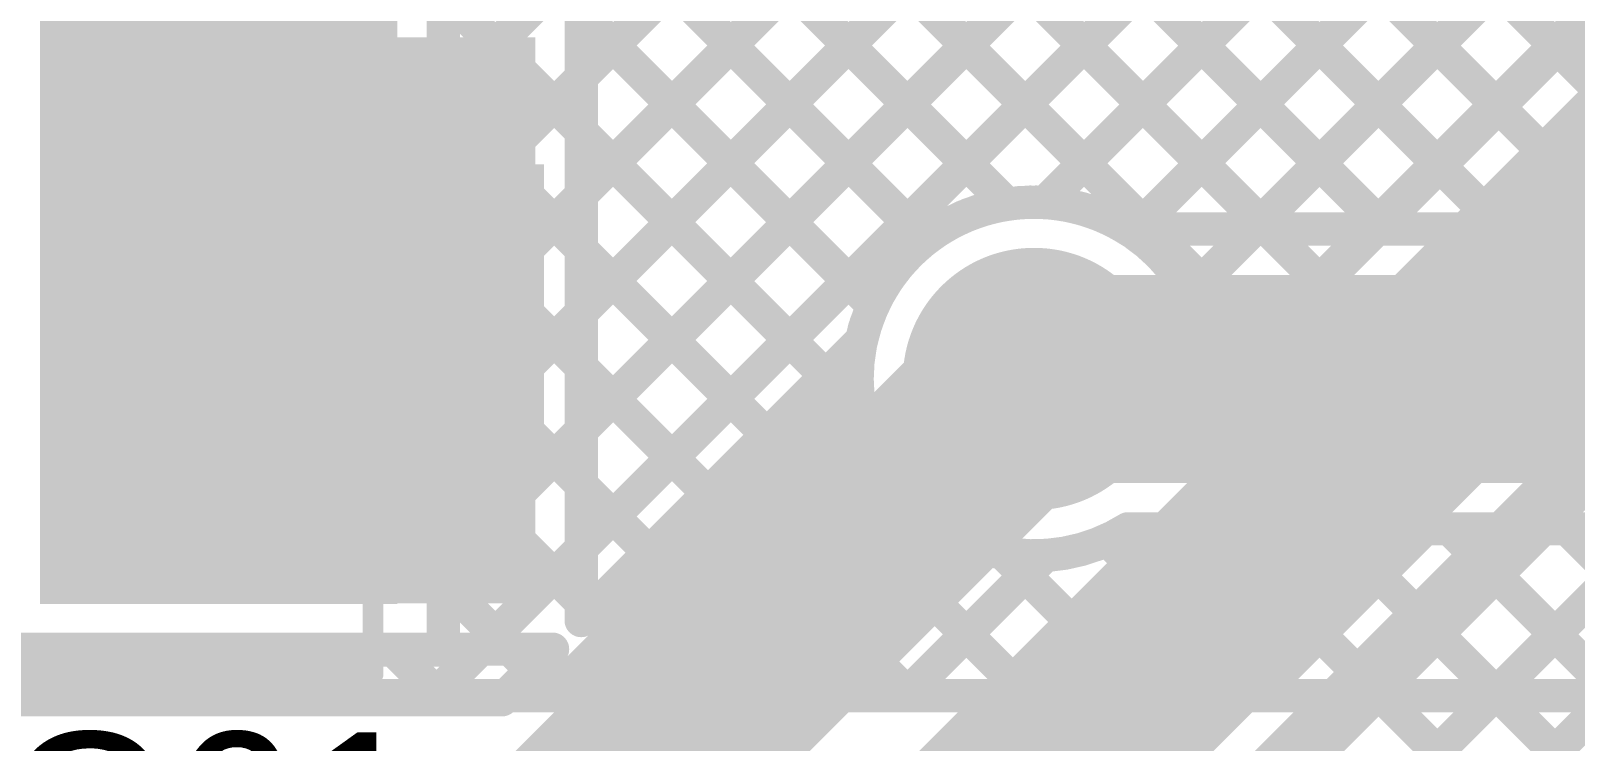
# Model space of a CAD drawing. Header units: millimetres. Extents: x 0 to 214, y 0 to 214.
# Drawn here: x 0.6569 to 1.0279, y 1.6591 to 1.8297 of the extents above; entities that cross this region are included whole.
import ezdxf

# ---------------------------------------------------------------- set-up
doc = ezdxf.new("R2010")
doc.units = ezdxf.units.MM
doc.header["$MEASUREMENT"] = 0
for name, color, linetype in [('BottomLayer', 5, 'Continuous'), ('BottomOverlay', 54, 'Continuous'), ('BottomPaste', 16, 'Continuous'), ('BottomSolder', 6, 'Continuous'), ('TopLayer', 1, 'Continuous'), ('TopOverlay', 2, 'Continuous'), ('TopPaste', 8, 'Continuous'), ('TopSolder', 216, 'Continuous'), ('ViaHoleLayer', 16, 'Continuous')]:
    doc.layers.add(name, color=color, linetype=linetype)
doc.styles.add('Arial', font='', dxfattribs={"height": 0.2})
doc.styles.get('Arial').set_extended_font_data('Arial')

# ---------------------------------------------------------------- blocks, each defined once
blk = doc.blocks.new('C__0603_B_168')
at = {"layer": 'BottomLayer'}
for points in [[(-0.045, -0.0175), (-0.045, 0.0175), (-0.015, 0.0175), (-0.015, -0.0175)], [(0.015, -0.0175), (0.015, 0.0175), (0.045, 0.0175), (0.045, -0.0175)]]:
    blk.add_hatch(color=5, dxfattribs=at).paths.add_polyline_path(points)
at = {"layer": 'BottomPaste'}
for points in [[(-0.045, -0.0175), (-0.045, 0.0175), (-0.015, 0.0175), (-0.015, -0.0175)], [(0.015, -0.0175), (0.015, 0.0175), (0.045, 0.0175), (0.045, -0.0175)]]:
    blk.add_hatch(color=16, dxfattribs=at).paths.add_polyline_path(points)
at = {"layer": 'BottomSolder'}
for points in [[(-0.04736, -0.01986), (-0.04736, 0.01986), (-0.01264, 0.01986), (-0.01264, -0.01986)], [(0.01264, -0.01986), (0.01264, 0.01986), (0.04736, 0.01986), (0.04736, -0.01986)]]:
    blk.add_hatch(color=6, dxfattribs=at).paths.add_polyline_path(points)
at = {"layer": 'BottomOverlay', "const_width": 0.005}
for points in [[(-0.049, 0.021), (-0.018, 0.021)], [(-0.049, -0.021), (-0.049, 0.021)], [(0.018, 0.021), (0.049, 0.021)], [(0.049, -0.021), (0.049, 0.021)], [(-0.049, -0.021), (-0.018, -0.021)], [(0.018, -0.021), (0.049, -0.021)]]:
    blk.add_lwpolyline(points, dxfattribs=at)
at = {"layer": 'BottomOverlay', "const_width": 0.0025}
for points in [[(-0.05025, 0.021, 1), (-0.04775, 0.021, 1)], [(-0.05025, 0.021, 1), (-0.04775, 0.021, 1)], [(-0.01925, 0.021, 1), (-0.01675, 0.021, 1)], [(0.01675, 0.021, 1), (0.01925, 0.021, 1)], [(0.04775, 0.021, 1), (0.05025, 0.021, 1)], [(0.04775, 0.021, 1), (0.05025, 0.021, 1)], [(-0.05025, -0.021, 1), (-0.04775, -0.021, 1)], [(-0.05025, -0.021, 1), (-0.04775, -0.021, 1)], [(-0.01925, -0.021, 1), (-0.01675, -0.021, 1)], [(0.01675, -0.021, 1), (0.01925, -0.021, 1)], [(0.04775, -0.021, 1), (0.05025, -0.021, 1)], [(0.04775, -0.021, 1), (0.05025, -0.021, 1)]]:
    blk.add_lwpolyline(points, format="xyb", close=True, dxfattribs=at)
blk = doc.blocks.new('RVT1E100M0405__169')
at = {"layer": 'TopLayer'}
for points in [[(-0.12205, 0.0315), (-0.01969, 0.0315), (-0.01969, -0.0315), (-0.12205, -0.0315)], [(0.01969, 0.0315), (0.12205, 0.0315), (0.12205, -0.0315), (0.01969, -0.0315)]]:
    blk.add_hatch(color=1, dxfattribs=at).paths.add_polyline_path(points)
at = {"layer": 'TopPaste'}
for points in [[(-0.12205, 0.0315), (-0.01969, 0.0315), (-0.01969, -0.0315), (-0.12205, -0.0315)], [(0.01969, 0.0315), (0.12205, 0.0315), (0.12205, -0.0315), (0.01969, -0.0315)]]:
    blk.add_hatch(color=8, dxfattribs=at).paths.add_polyline_path(points)
at = {"layer": 'TopSolder'}
for points in [[(-0.12605, 0.0355), (-0.01569, 0.0355), (-0.01569, -0.0355), (-0.12605, -0.0355)], [(0.01569, 0.0355), (0.12605, 0.0355), (0.12605, -0.0355), (0.01569, -0.0355)]]:
    blk.add_hatch(color=216, dxfattribs=at).paths.add_polyline_path(points)
at = {"layer": 'TopOverlay', "const_width": 0.005}
for points in [[(-0.08325, 0.04075), (-0.037, 0.087)], [(-0.037, 0.087), (0.085, 0.087)], [(0.085, 0.039), (0.085, 0.087)], [(-0.108, 0.037), (-0.108, 0.065)], [(-0.122, 0.051), (-0.094, 0.051)], [(-0.08325, 0.035), (-0.08325, 0.04075)], [(-0.08325, -0.04075), (-0.08325, -0.035)], [(0.085, -0.087), (0.085, -0.039)], [(-0.08325, -0.04075), (-0.037, -0.087)], [(-0.037, -0.087), (0.085, -0.087)]]:
    blk.add_lwpolyline(points, dxfattribs=at)
at = {"layer": 'TopOverlay', "const_width": 0.0025}
for points in [[(-0.03825, 0.087, 1), (-0.03575, 0.087, 1)], [(-0.03825, 0.087, 1), (-0.03575, 0.087, 1)], [(0.08375, 0.087, 1), (0.08625, 0.087, 1)], [(0.08375, 0.087, 1), (0.08625, 0.087, 1)], [(-0.10925, 0.065, 1), (-0.10675, 0.065, 1)], [(-0.12325, 0.051, 1), (-0.12075, 0.051, 1)], [(-0.09525, 0.051, 1), (-0.09275, 0.051, 1)], [(-0.0845, 0.04075, 1), (-0.082, 0.04075, 1)], [(-0.0845, 0.04075, 1), (-0.082, 0.04075, 1)], [(0.08375, 0.039, 1), (0.08625, 0.039, 1)], [(-0.10925, 0.037, 1), (-0.10675, 0.037, 1)], [(-0.0845, 0.035, 1), (-0.082, 0.035, 1)], [(-0.0845, -0.035, 1), (-0.082, -0.035, 1)], [(0.08375, -0.039, 1), (0.08625, -0.039, 1)], [(-0.0845, -0.04075, 1), (-0.082, -0.04075, 1)], [(-0.0845, -0.04075, 1), (-0.082, -0.04075, 1)], [(-0.03825, -0.087, 1), (-0.03575, -0.087, 1)], [(-0.03825, -0.087, 1), (-0.03575, -0.087, 1)], [(0.08375, -0.087, 1), (0.08625, -0.087, 1)], [(0.08375, -0.087, 1), (0.08625, -0.087, 1)]]:
    blk.add_lwpolyline(points, format="xyb", close=True, dxfattribs=at)

msp = doc.modelspace()

# ---------------------------------------------------------------- hatches: boundary and pattern name
at = {"layer": 'BottomLayer'}
msp.add_hatch(color=5, dxfattribs=at).paths.add_polyline_path([(0.65914, 1.692), (0.745, 1.692), (0.745, 3.97), (0.65914, 3.97)])
h = msp.add_hatch(color=5, dxfattribs=at)
edge = h.paths.add_edge_path()
edge.add_arc((0.68214, 1.80817), 0.01181, 0, 360)
h = msp.add_hatch(color=5, dxfattribs=at)
edge = h.paths.add_edge_path()
edge.add_arc((0.70714, 1.80817), 0.01181, 0, 360)
h = msp.add_hatch(color=5, dxfattribs=at)
edge = h.paths.add_edge_path()
edge.add_arc((0.89792, 1.74608), 0.0315, 0, 360)
h = msp.add_hatch(color=5, dxfattribs=at)
edge = h.paths.add_edge_path()
edge.add_arc((0.68214, 1.71617), 0.01181, 0, 360)
h = msp.add_hatch(color=5, dxfattribs=at)
edge = h.paths.add_edge_path()
edge.add_arc((0.70714, 1.71617), 0.01181, 0, 360)
at = {"layer": 'BottomSolder'}
h = msp.add_hatch(color=6, dxfattribs=at)
edge = h.paths.add_edge_path()
edge.add_arc((0.68214, 1.80817), 0.00991, 0, 360)
h = msp.add_hatch(color=6, dxfattribs=at)
edge = h.paths.add_edge_path()
edge.add_arc((0.70714, 1.80817), 0.00991, 0, 360)
h = msp.add_hatch(color=6, dxfattribs=at)
edge = h.paths.add_edge_path()
edge.add_arc((0.89792, 1.74608), 0.01975, 0, 360)
h = msp.add_hatch(color=6, dxfattribs=at)
edge = h.paths.add_edge_path()
edge.add_arc((0.68214, 1.71617), 0.00991, 0, 360)
h = msp.add_hatch(color=6, dxfattribs=at)
edge = h.paths.add_edge_path()
edge.add_arc((0.70714, 1.71617), 0.00991, 0, 360)
at = {"layer": 'TopLayer'}
msp.add_hatch(color=1, dxfattribs=at).paths.add_polyline_path([(0.66114, 1.69217), (0.77814, 1.69217), (0.77814, 1.82817), (0.66114, 1.82817)])
h = msp.add_hatch(color=1, dxfattribs=at)
edge = h.paths.add_edge_path()
edge.add_arc((0.68214, 1.80817), 0.01181, 0, 360)
h = msp.add_hatch(color=1, dxfattribs=at)
edge = h.paths.add_edge_path()
edge.add_arc((0.70714, 1.80817), 0.01181, 0, 360)
h = msp.add_hatch(color=1, dxfattribs=at)
edge = h.paths.add_edge_path()
edge.add_arc((0.89792, 1.74608), 0.0315, 0, 360)
h = msp.add_hatch(color=1, dxfattribs=at)
edge = h.paths.add_edge_path()
edge.add_arc((0.68214, 1.71617), 0.01181, 0, 360)
h = msp.add_hatch(color=1, dxfattribs=at)
edge = h.paths.add_edge_path()
edge.add_arc((0.70714, 1.71617), 0.01181, 0, 360)
at = {"layer": 'TopSolder'}
h = msp.add_hatch(color=216, dxfattribs=at)
edge = h.paths.add_edge_path()
edge.add_arc((0.68214, 1.80817), 0.00991, 0, 360)
h = msp.add_hatch(color=216, dxfattribs=at)
edge = h.paths.add_edge_path()
edge.add_arc((0.70714, 1.80817), 0.00991, 0, 360)
h = msp.add_hatch(color=216, dxfattribs=at)
edge = h.paths.add_edge_path()
edge.add_arc((0.89792, 1.74608), 0.01975, 0, 360)
h = msp.add_hatch(color=216, dxfattribs=at)
edge = h.paths.add_edge_path()
edge.add_arc((0.68214, 1.71617), 0.00991, 0, 360)
h = msp.add_hatch(color=216, dxfattribs=at)
edge = h.paths.add_edge_path()
edge.add_arc((0.70714, 1.71617), 0.00991, 0, 360)
at = {"layer": 'ViaHoleLayer'}
h = msp.add_hatch(color=16, dxfattribs=at)
edge = h.paths.add_edge_path()
edge.add_arc((0.68214, 1.80817), 0.00591, 0, 360)
h = msp.add_hatch(color=16, dxfattribs=at)
edge = h.paths.add_edge_path()
edge.add_arc((0.70714, 1.80817), 0.00591, 0, 360)
h = msp.add_hatch(color=16, dxfattribs=at)
edge = h.paths.add_edge_path()
edge.add_arc((0.89792, 1.74608), 0.01575, 0, 360)
h = msp.add_hatch(color=16, dxfattribs=at)
edge = h.paths.add_edge_path()
edge.add_arc((0.68214, 1.71617), 0.00591, 0, 360)
h = msp.add_hatch(color=16, dxfattribs=at)
edge = h.paths.add_edge_path()
edge.add_arc((0.70714, 1.71617), 0.00591, 0, 360)

# ---------------------------------------------------------------- linework, layer by layer
at = {"layer": 'BottomLayer'}
for points, const_width in [([(0.756, 1.681), (0.756, 3.5835)], 0.008), ([(0.756, 1.81366), (0.939, 1.99666)], 0.008), ([(0.87151, 1.97773), (1.03227, 1.81697)], 0.008), ([(0.756, 1.78538), (0.939, 1.96838)], 0.008), ([(0.85736, 1.96359), (1.03888, 1.78208)], 0.008), ([(0.84322, 1.94945), (1.01059, 1.78208)], 0.008), ([(0.756, 1.75709), (0.939, 1.94009)], 0.008), ([(0.82908, 1.93531), (0.98231, 1.78208)], 0.008), ([(0.756, 1.92353), (0.89145, 1.78808)], 0.008), ([(0.81494, 1.92116), (0.95402, 1.78208)], 0.008), ([(0.756, 1.72881), (0.94253, 1.91534)], 0.008), ([(0.80056, 1.90726), (0.92574, 1.78208)], 0.008), ([(0.756, 1.70052), (0.95639, 1.90091)], 0.008), ([(0.756, 1.89525), (0.87172, 1.77953)], 0.008), ([(0.75376, 1.67), (0.97053, 1.88677)], 0.008), ([(0.90054, 1.78849), (0.98475, 1.87271)], 0.008), ([(0.756, 1.86696), (0.85926, 1.76371)], 0.008), ([(0.92241, 1.78208), (1.00833, 1.868)], 0.008), ([(0.95069, 1.78208), (1.02911, 1.8605)], 0.008), ([(0.756, 1.83868), (0.85609, 1.73859)], 0.008), ([(0.97898, 1.78208), (1.03297, 1.83608)], 0.008), ([(0.756, 1.8104), (0.8964, 1.67)], 0.008), ([(1.00726, 1.78208), (1.0345, 1.80932)], 0.008), ([(0.756, 1.78211), (0.86811, 1.67)], 0.008), ([(0.9205, 1.78208), (1.37942, 1.78208)], 0.008), ([(0.89792, 1.74608), (1.402, 1.74608)], 0.05), ([(0.756, 1.75383), (0.83983, 1.67)], 0.008), ([(0.78204, 1.67), (0.85551, 1.74346)], 0.008), ([(0.756, 1.72554), (0.81154, 1.67)], 0.008), ([(0.81033, 1.67), (0.86267, 1.72234)], 0.008), ([(0.89518, 1.67), (0.93526, 1.71008)], 0.008), ([(0.9205, 1.71008), (1.37942, 1.71008)], 0.008), ([(0.92347, 1.67), (0.96354, 1.71008)], 0.008), ([(0.94117, 1.71008), (0.98125, 1.67)], 0.008), ([(0.95175, 1.67), (0.99183, 1.71008)], 0.008), ([(0.96946, 1.71008), (1.00953, 1.67)], 0.008), ([(0.98003, 1.67), (1.02011, 1.71008)], 0.008), ([(0.99774, 1.71008), (1.03782, 1.67)], 0.008), ([(1.00832, 1.67), (1.0484, 1.71008)], 0.008), ([(1.02602, 1.71008), (1.0661, 1.67)], 0.008), ([(0.83861, 1.67), (0.87745, 1.70884)], 0.008), ([(0.91555, 1.70741), (0.95296, 1.67)], 0.008), ([(0.8669, 1.67), (0.90056, 1.70366)], 0.008), ([(0.89043, 1.70425), (0.92468, 1.67)], 0.008), ([(0.756, 1.69726), (0.78326, 1.67)], 0.008), ([(0.64814, 1.681), (0.756, 1.681)], 0.008), ([(0.65912, 1.681), (0.67012, 1.67)], 0.008), ([(0.66891, 1.67), (0.67991, 1.681)], 0.008), ([(0.68741, 1.681), (0.69841, 1.67)], 0.008), ([(0.69719, 1.67), (0.70819, 1.681)], 0.008), ([(0.71569, 1.681), (0.72669, 1.67)], 0.008), ([(0.72548, 1.67), (0.73648, 1.681)], 0.008), ([(0.74397, 1.681), (0.75497, 1.67)], 0.008), ([(0.52427, 1.67), (1.37942, 1.67)], 0.008)]:
    msp.add_lwpolyline(points, dxfattribs=dict(at, const_width=const_width))
at = {"layer": 'BottomLayer', "const_width": 0.008}
for points in [[(1.09658, 1.789, -0.989176), (1.05064, 1.8605)], [(0.9205, 1.71008, -1.807708), (0.9205, 1.78208)]]:
    msp.add_lwpolyline(points, format="xyb", dxfattribs=at)
at = {"layer": 'BottomLayer'}
for points, const_width in [([(0.754, 1.81366, 1), (0.758, 1.81366, 1)], 0.004), ([(0.754, 1.8104, 1), (0.758, 1.8104, 1)], 0.004), ([(0.88945, 1.78808, 1), (0.89345, 1.78808, 1)], 0.004), ([(0.89854, 1.78849, 1), (0.90254, 1.78849, 1)], 0.004), ([(0.754, 1.78538, 1), (0.758, 1.78538, 1)], 0.004), ([(0.754, 1.78211, 1), (0.758, 1.78211, 1)], 0.004), ([(0.9185, 1.78208, 1), (0.9225, 1.78208, 1)], 0.004), ([(0.9185, 1.78208, 1), (0.9225, 1.78208, 1)], 0.004), ([(0.92041, 1.78208, 1), (0.92441, 1.78208, 1)], 0.004), ([(0.92374, 1.78208, 1), (0.92774, 1.78208, 1)], 0.004), ([(0.94869, 1.78208, 1), (0.95269, 1.78208, 1)], 0.004), ([(0.95202, 1.78208, 1), (0.95602, 1.78208, 1)], 0.004), ([(0.97698, 1.78208, 1), (0.98098, 1.78208, 1)], 0.004), ([(0.98031, 1.78208, 1), (0.98431, 1.78208, 1)], 0.004), ([(1.00526, 1.78208, 1), (1.00926, 1.78208, 1)], 0.004), ([(1.00859, 1.78208, 1), (1.01259, 1.78208, 1)], 0.004), ([(0.86972, 1.77953, 1), (0.87372, 1.77953, 1)], 0.004), ([(0.88542, 1.74608, 1), (0.91042, 1.74608, 1)], 0.025), ([(0.85726, 1.76371, 1), (0.86126, 1.76371, 1)], 0.004), ([(0.754, 1.75709, 1), (0.758, 1.75709, 1)], 0.004), ([(0.754, 1.75383, 1), (0.758, 1.75383, 1)], 0.004), ([(0.85351, 1.74346, 1), (0.85751, 1.74346, 1)], 0.004), ([(0.85409, 1.73859, 1), (0.85809, 1.73859, 1)], 0.004), ([(0.754, 1.72881, 1), (0.758, 1.72881, 1)], 0.004), ([(0.754, 1.72554, 1), (0.758, 1.72554, 1)], 0.004), ([(0.86067, 1.72234, 1), (0.86467, 1.72234, 1)], 0.004), ([(0.9185, 1.71008, 1), (0.9225, 1.71008, 1)], 0.004), ([(0.9185, 1.71008, 1), (0.9225, 1.71008, 1)], 0.004), ([(0.93326, 1.71008, 1), (0.93726, 1.71008, 1)], 0.004), ([(0.93917, 1.71008, 1), (0.94317, 1.71008, 1)], 0.004), ([(0.96154, 1.71008, 1), (0.96554, 1.71008, 1)], 0.004), ([(0.96746, 1.71008, 1), (0.97146, 1.71008, 1)], 0.004), ([(0.98983, 1.71008, 1), (0.99383, 1.71008, 1)], 0.004), ([(0.99574, 1.71008, 1), (0.99974, 1.71008, 1)], 0.004), ([(1.01811, 1.71008, 1), (1.02211, 1.71008, 1)], 0.004), ([(1.02402, 1.71008, 1), (1.02802, 1.71008, 1)], 0.004), ([(0.87545, 1.70884, 1), (0.87945, 1.70884, 1)], 0.004), ([(0.91355, 1.70741, 1), (0.91755, 1.70741, 1)], 0.004), ([(0.88843, 1.70425, 1), (0.89243, 1.70425, 1)], 0.004), ([(0.89856, 1.70366, 1), (0.90256, 1.70366, 1)], 0.004), ([(0.754, 1.70052, 1), (0.758, 1.70052, 1)], 0.004), ([(0.754, 1.69726, 1), (0.758, 1.69726, 1)], 0.004), ([(0.65712, 1.681, 1), (0.66112, 1.681, 1)], 0.004), ([(0.67791, 1.681, 1), (0.68191, 1.681, 1)], 0.004), ([(0.68541, 1.681, 1), (0.68941, 1.681, 1)], 0.004), ([(0.70619, 1.681, 1), (0.71019, 1.681, 1)], 0.004), ([(0.71369, 1.681, 1), (0.71769, 1.681, 1)], 0.004), ([(0.73448, 1.681, 1), (0.73848, 1.681, 1)], 0.004), ([(0.74197, 1.681, 1), (0.74597, 1.681, 1)], 0.004), ([(0.754, 1.681, 1), (0.758, 1.681, 1)], 0.004), ([(0.754, 1.681, 1), (0.758, 1.681, 1)], 0.004), ([(0.66691, 1.67, 1), (0.67091, 1.67, 1)], 0.004), ([(0.66812, 1.67, 1), (0.67212, 1.67, 1)], 0.004), ([(0.69519, 1.67, 1), (0.69919, 1.67, 1)], 0.004), ([(0.69641, 1.67, 1), (0.70041, 1.67, 1)], 0.004), ([(0.72348, 1.67, 1), (0.72748, 1.67, 1)], 0.004), ([(0.72469, 1.67, 1), (0.72869, 1.67, 1)], 0.004), ([(0.75176, 1.67, 1), (0.75576, 1.67, 1)], 0.004), ([(0.75297, 1.67, 1), (0.75697, 1.67, 1)], 0.004), ([(0.78004, 1.67, 1), (0.78404, 1.67, 1)], 0.004), ([(0.78126, 1.67, 1), (0.78526, 1.67, 1)], 0.004), ([(0.80833, 1.67, 1), (0.81233, 1.67, 1)], 0.004), ([(0.80954, 1.67, 1), (0.81354, 1.67, 1)], 0.004), ([(0.83661, 1.67, 1), (0.84061, 1.67, 1)], 0.004), ([(0.83783, 1.67, 1), (0.84183, 1.67, 1)], 0.004), ([(0.8649, 1.67, 1), (0.8689, 1.67, 1)], 0.004), ([(0.86611, 1.67, 1), (0.87011, 1.67, 1)], 0.004), ([(0.89318, 1.67, 1), (0.89718, 1.67, 1)], 0.004), ([(0.8944, 1.67, 1), (0.8984, 1.67, 1)], 0.004), ([(0.92147, 1.67, 1), (0.92547, 1.67, 1)], 0.004), ([(0.92268, 1.67, 1), (0.92668, 1.67, 1)], 0.004), ([(0.94975, 1.67, 1), (0.95375, 1.67, 1)], 0.004), ([(0.95096, 1.67, 1), (0.95496, 1.67, 1)], 0.004), ([(0.97803, 1.67, 1), (0.98203, 1.67, 1)], 0.004), ([(0.97925, 1.67, 1), (0.98325, 1.67, 1)], 0.004), ([(1.00632, 1.67, 1), (1.01032, 1.67, 1)], 0.004), ([(1.00753, 1.67, 1), (1.01153, 1.67, 1)], 0.004)]:
    msp.add_lwpolyline(points, format="xyb", close=True, dxfattribs=dict(at, const_width=const_width))
at = {"layer": 'TopLayer'}
for points, const_width in [([(0.74267, 2.05), (0.99538, 1.79729)], 0.008), ([(0.77095, 2.05), (1.00952, 1.81143)], 0.008), ([(0.79924, 2.05), (1.02366, 1.82558)], 0.008), ([(0.78914, 1.81852), (1.00225, 2.03163)], 0.008), ([(0.78914, 1.79023), (1.0164, 2.01749)], 0.008), ([(0.751, 2.01339), (0.98124, 1.78315)], 0.008), ([(0.78914, 1.76195), (1.02109, 1.9939)], 0.008), ([(0.78914, 1.73367), (1.02109, 1.96562)], 0.008), ([(0.78914, 1.70538), (1.02109, 1.93733)], 0.008), ([(0.80981, 1.92629), (0.9671, 1.76901)], 0.008), ([(0.80006, 1.90776), (0.95295, 1.75486)], 0.008), ([(0.90054, 1.78849), (1.02109, 1.90905)], 0.008), ([(0.74579, 1.90546), (0.87172, 1.77953)], 0.008), ([(0.77407, 1.90546), (0.89145, 1.78808)], 0.008), ([(0.91303, 1.603), (1.197, 1.88697)], 0.008), ([(0.92166, 1.78133), (1.02109, 1.88077)], 0.008), ([(0.93516, 1.76655), (1.03331, 1.8647)], 0.008), ([(0.813, 1.564), (1.0735, 1.8245)], 0.05), ([(0.78914, 1.68805), (0.78914, 1.83917)], 0.008), ([(0.94034, 1.74344), (1.03297, 1.83608)], 0.008), ([(0.78914, 1.83382), (0.85926, 1.76371)], 0.008), ([(0.94024, 1.74215), (1.03258, 1.83449)], 0.008), ([(0.78914, 1.80554), (0.84788, 1.7468)], 0.008), ([(0.90291, 1.603), (1.08349, 1.78358)], 0.008), ([(0.78914, 1.77725), (0.83374, 1.73265)], 0.008), ([(0.785, 1.633), (0.898, 1.746)], 0.05), ([(0.78914, 1.68805), (0.85645, 1.75536)], 0.008), ([(0.78914, 1.74897), (0.8196, 1.71851)], 0.008), ([(0.78914, 1.72069), (0.80546, 1.70437)], 0.008), ([(1.01801, 1.71809), (1.04455, 1.69156)], 0.008), ([(0.94132, 1.603), (1.04455, 1.70623)], 0.008), ([(1.00386, 1.70395), (1.04455, 1.66327)], 0.008), ([(0.78914, 1.6924), (0.79132, 1.69023)], 0.008), ([(0.98972, 1.68981), (1.04455, 1.63499)], 0.008), ([(0.65014, 1.68117), (0.78226, 1.68117)], 0.008), ([(0.65895, 1.68117), (0.67112, 1.669)], 0.008), ([(0.66791, 1.669), (0.68008, 1.68117)], 0.008), ([(0.68723, 1.68117), (0.69941, 1.669)], 0.008), ([(0.69619, 1.669), (0.70836, 1.68117)], 0.008), ([(0.71552, 1.68117), (0.72769, 1.669)], 0.008), ([(0.72448, 1.669), (0.73665, 1.68117)], 0.008), ([(0.7438, 1.68117), (0.75597, 1.669)], 0.008), ([(0.75276, 1.669), (0.76493, 1.68117)], 0.008), ([(0.77009, 1.669), (0.78226, 1.68117)], 0.008), ([(0.77209, 1.68117), (0.77717, 1.67609)], 0.008), ([(0.9696, 1.603), (1.04455, 1.67794)], 0.008), ([(0.97558, 1.67567), (1.04455, 1.6067)], 0.008), ([(0.374, 1.669), (0.77009, 1.669)], 0.008), ([(0.96144, 1.66153), (1.01996, 1.603)], 0.008)]:
    msp.add_lwpolyline(points, dxfattribs=dict(at, const_width=const_width))
for points, const_width in [([(1.02166, 1.82558, 1), (1.02566, 1.82558, 1)], 0.004), ([(0.78714, 1.81852, 1), (0.79114, 1.81852, 1)], 0.004), ([(1.00752, 1.81143, 1), (1.01152, 1.81143, 1)], 0.004), ([(0.78714, 1.80554, 1), (0.79114, 1.80554, 1)], 0.004), ([(0.99338, 1.79729, 1), (0.99738, 1.79729, 1)], 0.004), ([(0.78714, 1.79023, 1), (0.79114, 1.79023, 1)], 0.004), ([(0.88945, 1.78808, 1), (0.89345, 1.78808, 1)], 0.004), ([(0.89854, 1.78849, 1), (0.90254, 1.78849, 1)], 0.004), ([(0.91966, 1.78133, 1), (0.92366, 1.78133, 1)], 0.004), ([(0.97924, 1.78315, 1), (0.98324, 1.78315, 1)], 0.004), ([(0.78714, 1.77725, 1), (0.79114, 1.77725, 1)], 0.004), ([(0.86972, 1.77953, 1), (0.87372, 1.77953, 1)], 0.004), ([(0.8855, 1.746, 1), (0.9105, 1.746, 1)], 0.025), ([(0.93316, 1.76655, 1), (0.93716, 1.76655, 1)], 0.004), ([(0.9651, 1.76901, 1), (0.9691, 1.76901, 1)], 0.004), ([(0.78714, 1.76195, 1), (0.79114, 1.76195, 1)], 0.004), ([(0.85726, 1.76371, 1), (0.86126, 1.76371, 1)], 0.004), ([(0.85445, 1.75536, 1), (0.85845, 1.75536, 1)], 0.004), ([(0.85445, 1.75536, 1), (0.85845, 1.75536, 1)], 0.004), ([(0.95095, 1.75486, 1), (0.95495, 1.75486, 1)], 0.004), ([(0.78714, 1.74897, 1), (0.79114, 1.74897, 1)], 0.004), ([(0.84588, 1.7468, 1), (0.84988, 1.7468, 1)], 0.004), ([(0.93834, 1.74344, 1), (0.94234, 1.74344, 1)], 0.004), ([(0.93842, 1.74608, 1), (0.94242, 1.74608, 1)], 0.004), ([(0.93842, 1.74608, 1), (0.94242, 1.74608, 1)], 0.004), ([(0.93824, 1.74215, 1), (0.94224, 1.74215, 1)], 0.004), ([(0.93824, 1.74215, 1), (0.94224, 1.74215, 1)], 0.004), ([(0.78714, 1.73367, 1), (0.79114, 1.73367, 1)], 0.004), ([(0.83174, 1.73265, 1), (0.83574, 1.73265, 1)], 0.004), ([(0.78714, 1.72069, 1), (0.79114, 1.72069, 1)], 0.004), ([(0.8176, 1.71851, 1), (0.8216, 1.71851, 1)], 0.004), ([(1.01601, 1.71809, 1), (1.02001, 1.71809, 1)], 0.004), ([(0.78714, 1.70538, 1), (0.79114, 1.70538, 1)], 0.004), ([(0.80346, 1.70437, 1), (0.80746, 1.70437, 1)], 0.004), ([(1.00186, 1.70395, 1), (1.00586, 1.70395, 1)], 0.004), ([(0.78714, 1.6924, 1), (0.79114, 1.6924, 1)], 0.004), ([(0.78714, 1.68805, 1), (0.79114, 1.68805, 1)], 0.004), ([(0.78714, 1.68805, 1), (0.79114, 1.68805, 1)], 0.004), ([(0.78932, 1.69023, 1), (0.79332, 1.69023, 1)], 0.004), ([(0.98772, 1.68981, 1), (0.99172, 1.68981, 1)], 0.004), ([(0.65695, 1.68117, 1), (0.66095, 1.68117, 1)], 0.004), ([(0.67808, 1.68117, 1), (0.68208, 1.68117, 1)], 0.004), ([(0.68523, 1.68117, 1), (0.68923, 1.68117, 1)], 0.004), ([(0.70636, 1.68117, 1), (0.71036, 1.68117, 1)], 0.004), ([(0.71352, 1.68117, 1), (0.71752, 1.68117, 1)], 0.004), ([(0.73465, 1.68117, 1), (0.73865, 1.68117, 1)], 0.004), ([(0.7418, 1.68117, 1), (0.7458, 1.68117, 1)], 0.004), ([(0.76293, 1.68117, 1), (0.76693, 1.68117, 1)], 0.004), ([(0.77009, 1.68117, 1), (0.77409, 1.68117, 1)], 0.004), ([(0.78026, 1.68117, 1), (0.78426, 1.68117, 1)], 0.004), ([(0.78026, 1.68117, 1), (0.78426, 1.68117, 1)], 0.004), ([(0.77517, 1.67609, 1), (0.77917, 1.67609, 1)], 0.004), ([(0.97358, 1.67567, 1), (0.97758, 1.67567, 1)], 0.004), ([(0.66591, 1.669, 1), (0.66991, 1.669, 1)], 0.004), ([(0.66912, 1.669, 1), (0.67312, 1.669, 1)], 0.004), ([(0.69419, 1.669, 1), (0.69819, 1.669, 1)], 0.004), ([(0.69741, 1.669, 1), (0.70141, 1.669, 1)], 0.004), ([(0.72248, 1.669, 1), (0.72648, 1.669, 1)], 0.004), ([(0.72569, 1.669, 1), (0.72969, 1.669, 1)], 0.004), ([(0.75076, 1.669, 1), (0.75476, 1.669, 1)], 0.004), ([(0.75397, 1.669, 1), (0.75797, 1.669, 1)], 0.004), ([(0.76809, 1.669, 1), (0.77209, 1.669, 1)], 0.004), ([(0.76809, 1.669, 1), (0.77209, 1.669, 1)], 0.004), ([(0.95944, 1.66153, 1), (0.96344, 1.66153, 1)], 0.004)]:
    msp.add_lwpolyline(points, format="xyb", close=True, dxfattribs=dict(at, const_width=const_width))
at = {"layer": 'TopLayer', "const_width": 0.008}
for points in [[(0.85645, 1.75536, -0.895494), (0.94042, 1.74608)], [(0.94042, 1.74608, -0.023158), (0.94024, 1.74215)]]:
    msp.add_lwpolyline(points, format="xyb", dxfattribs=at)

# ---------------------------------------------------------------- block references
for name, p in [('RVT1E100M0405__169', (0.65414, 1.76217)), ('C__0603_B_168', (0.65214, 1.76217))]:
    msp.add_blockref(name, p)

# ---------------------------------------------------------------- texts
at = {"layer": 'BottomOverlay', "style": 'Arial'}
msp.add_text('*', height=0.075, dxfattribs=at).set_placement((0.71114, 1.72626))
at = {"layer": 'TopOverlay', "style": 'Arial'}
msp.add_text('C61', height=0.04, dxfattribs=at).set_placement((0.64949, 1.62118))

doc.saveas('drawing.dxf')
